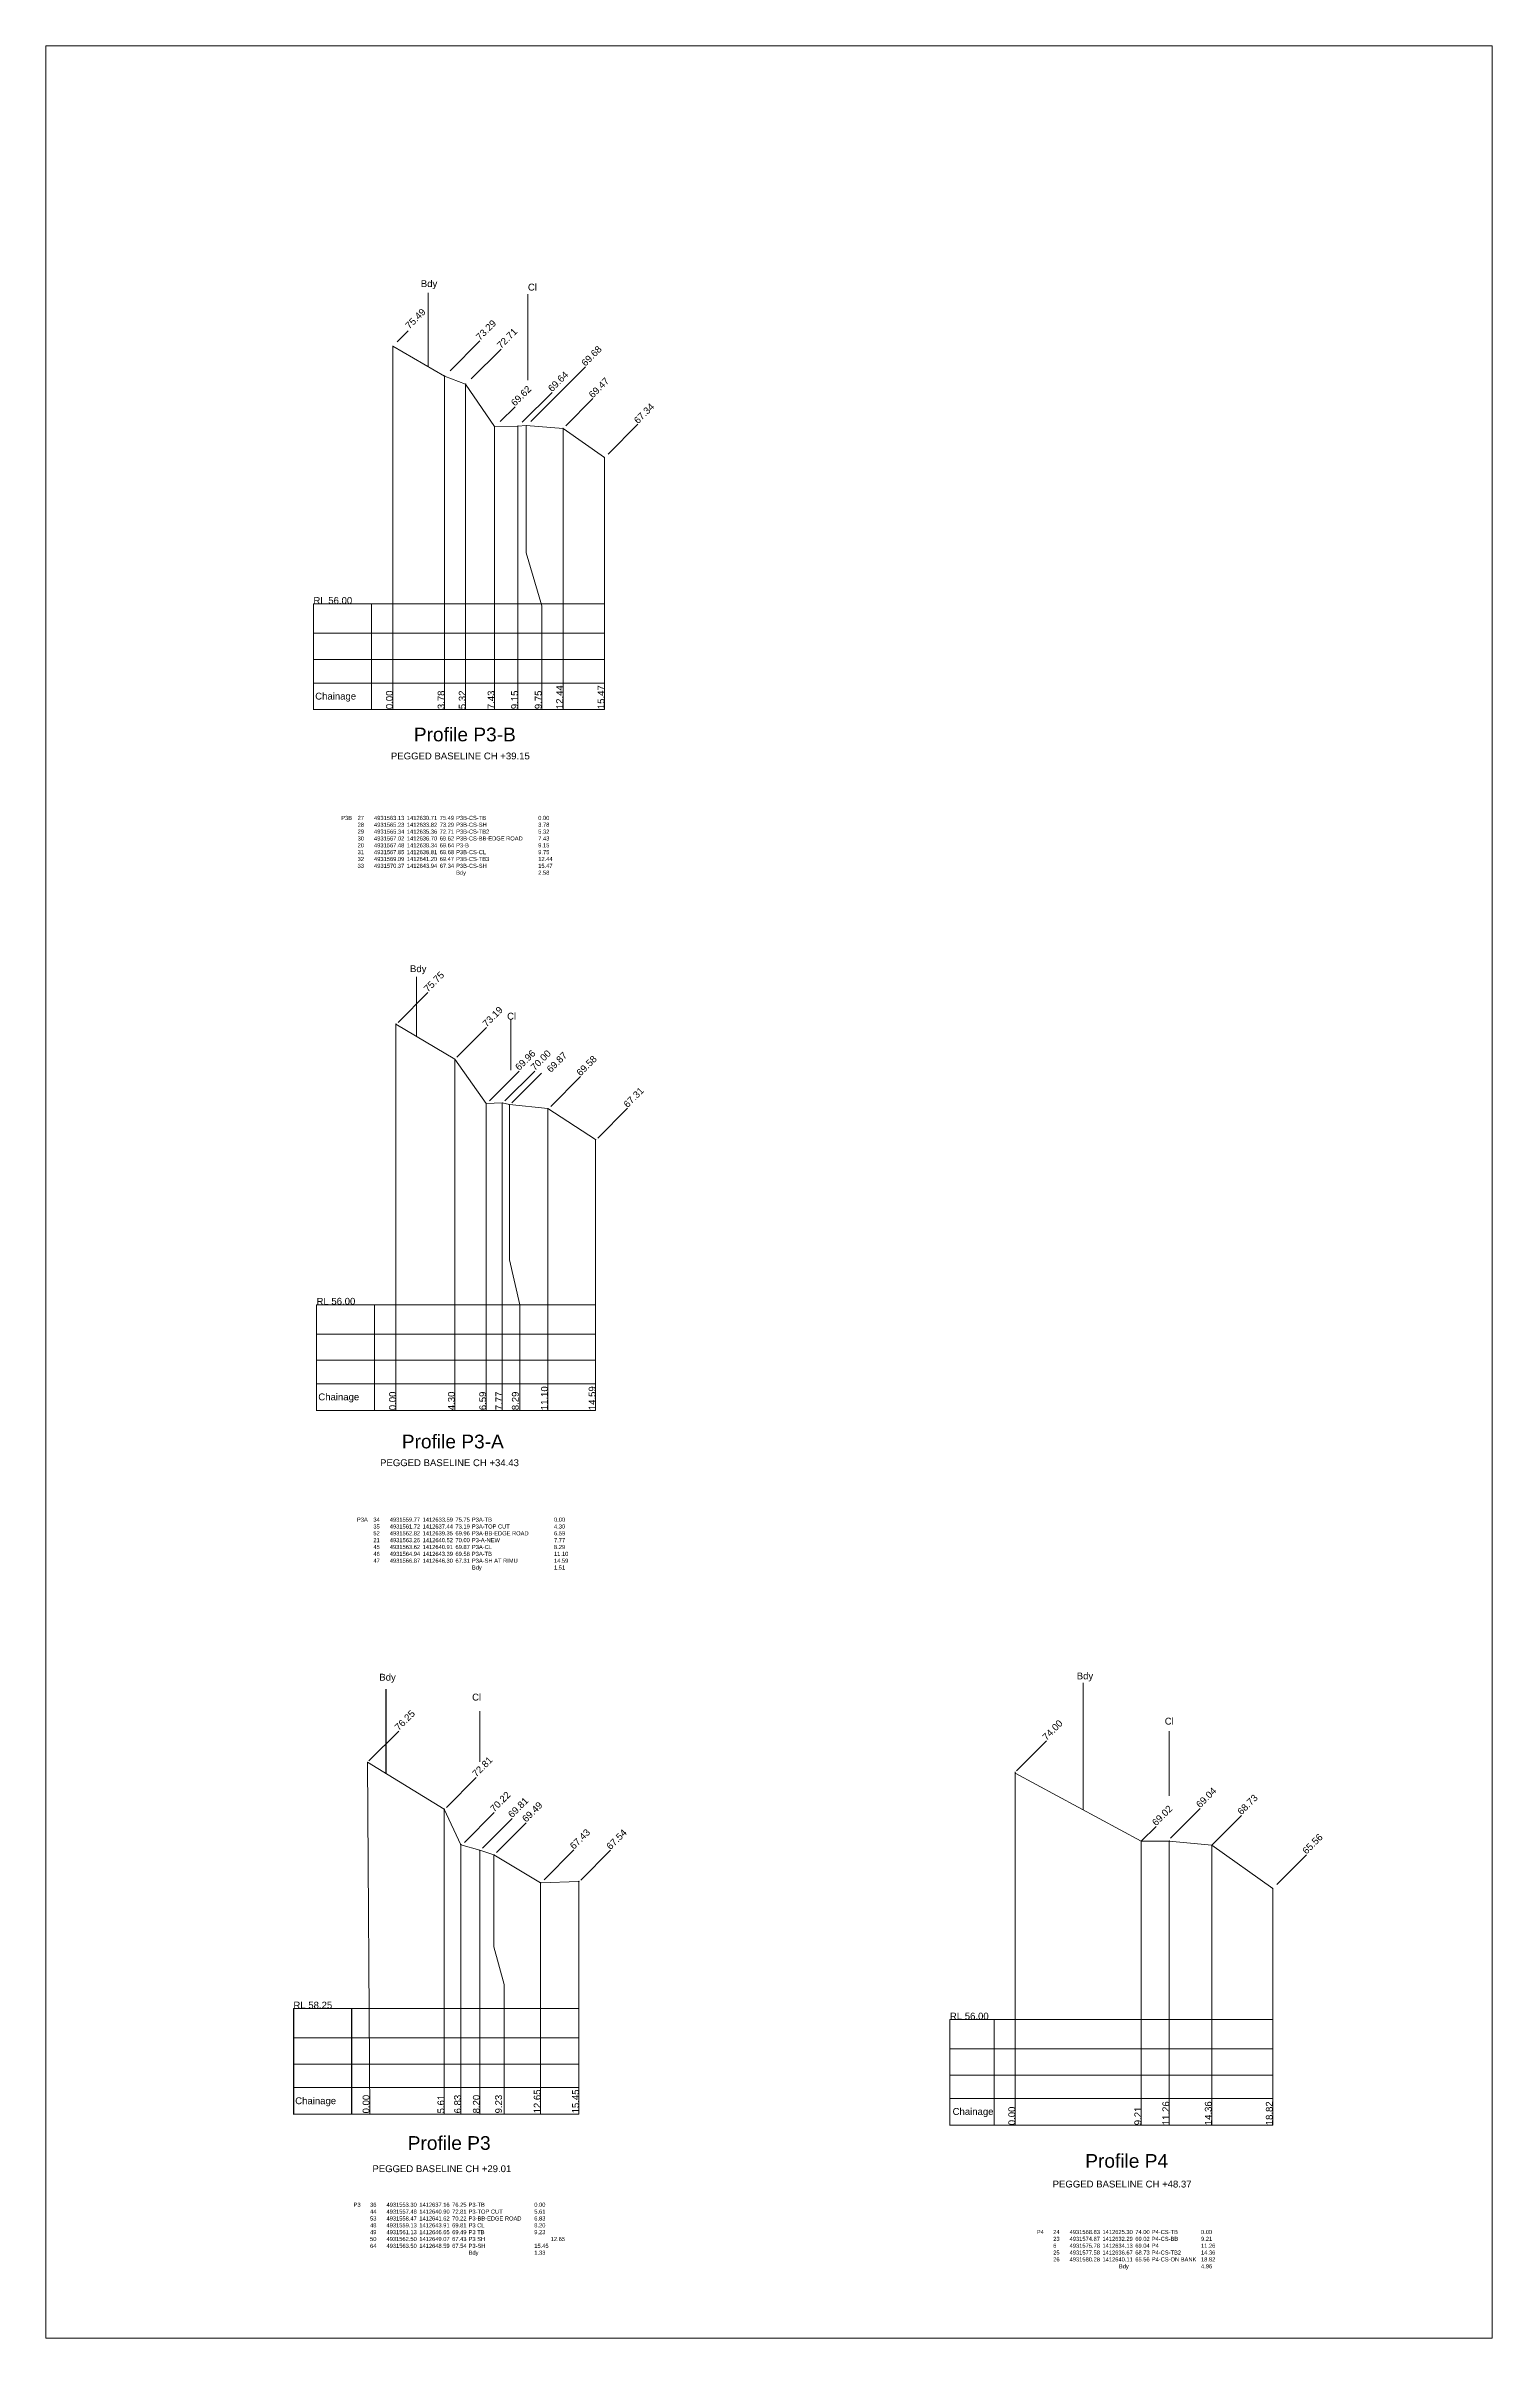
# Model space of a CAD drawing. Header units: millimetres. Extents: x -423347 to 1063494, y -223262 to 828147.
# Drawn here: x -167570 to -61865, y 412833 to 580279 of the extents above; entities that cross this region are included whole.
import ezdxf

# ---------------------------------------------------------------- set-up
doc = ezdxf.new("R2010")
doc.units = ezdxf.units.MM
doc.header["$PDMODE"] = 35
doc.header["$PDSIZE"] = 10
doc.styles.get("Standard").update_dxf_attribs({"font": 'arial.ttf'})

msp = doc.modelspace()

# ---------------------------------------------------------------- linework, layer by layer
at = {"lineweight": 0}
for p, q in [((-139629.235, 562236.81), (-139629.235, 556848.332)), ((-132337.771, 562138.11), (-132337.771, 555848.596)), ((-141892.071, 558662.791), (-141090.79, 559464.071)), ((-138019.463, 556547.843), (-135841.162, 558726.144)), ((-136476.425, 555942.89), (-134298.125, 558121.191)), ((-132132.342, 552837.822), (-128131.445, 556831.931)), ((-132749.202, 552790.031), (-130570.902, 554968.331)), ((-129576.803, 552525.192), (-127590.934, 554511.06)), ((-134369.115, 552830.26), (-133279.964, 553919.41)), ((-126470.524, 550455.474), (-124292.223, 552633.775)), ((-148012.781, 539512.31), (-148012.781, 531766.92)), ((-143777.541, 539512.31), (-143777.541, 531791.523)), ((-148012.781, 537367.827), (-126744.235, 537367.827)), ((-148012.781, 535448.339), (-126744.235, 535448.339)), ((-148012.781, 533735.104), (-126744.235, 533735.104)), ((-148012.781, 531791.523), (-126744.235, 531791.523)), ((-141821.977, 508940.826), (-139643.676, 511119.127)), ((-140471.298, 507950.933), (-140471.298, 512271.502)), ((-133587.288, 509148.096), (-133587.288, 505460.288)), ((-140471.298, 508820.499), (-140471.298, 508218.143)), ((-137534.646, 506392.841), (-135356.346, 508571.142)), ((-135150.012, 503214.071), (-132971.711, 505392.372)), ((-134017.938, 503214.071), (-131839.638, 505392.372)), ((-133522.274, 503067.238), (-131343.973, 505245.538)), ((-130665.511, 502811.142), (-128487.21, 504989.443)), ((-127227.259, 500496.944), (-125048.959, 502675.244)), ((-147784.844, 488324.873), (-147784.844, 480579.484)), ((-143549.605, 488324.873), (-143549.605, 480604.086)), ((-147784.844, 486180.39), (-127391.298, 486180.39)), ((-147784.844, 484260.902), (-127391.298, 484260.902)), ((-147784.844, 482547.667), (-127391.298, 482547.667)), ((-147784.844, 480604.086), (-127391.298, 480604.086)), ((-91759.315, 460700.911), (-91759.315, 451426.437)), ((-143951.617, 454993.873), (-141773.317, 457172.174)), ((-135857.305, 458625.254), (-135857.305, 454937.446)), ((-85466.275, 457160.423), (-85466.275, 452443.731)), ((-96618.688, 454280.922), (-94440.388, 456459.223)), ((-138286.271, 451599.647), (-136107.97, 453777.948)), ((-96724.275, 454107.194), (-96719.315, 454197.194)), ((-136980.482, 449049.039), (-134802.181, 451227.339)), ((-135667.004, 448624.568), (-133488.704, 450802.869)), ((-134638.777, 448299.583), (-132460.477, 450477.884)), ((-85382.477, 449349.679), (-83204.177, 451527.98)), ((-82364.275, 448837.194), (-80185.974, 451015.495)), ((-87511.275, 449127.194), (-86422.125, 450216.344)), ((-131152.907, 446319.678), (-128974.606, 448497.979)), ((-128480.2, 446296.513), (-126301.9, 448474.814)), ((-77613.85, 445962.538), (-75435.549, 448140.839)), ((-101497.321, 436107.195), (-101497.321, 428361.805)), ((-98252.333, 436107.195), (-98252.333, 428386.408)), ((-149472.737, 434764.763), (-128607.305, 434764.763)), ((-149254.321, 434764.763), (-134444.631, 434764.763)), ((-101497.321, 433962.711), (-77904.275, 433962.711)), ((-149472.737, 432845.275), (-128607.305, 432845.275)), ((-149254.321, 432845.275), (-134444.631, 432845.275)), ((-101497.321, 432043.223), (-77904.275, 432043.223)), ((-149472.737, 431132.041), (-128607.305, 431132.041)), ((-149254.321, 431132.041), (-134444.631, 431132.041)), ((-149472.737, 429188.46), (-128607.305, 429188.46)), ((-149254.321, 429188.46), (-134444.631, 429188.46)), ((-101497.321, 430329.989), (-77904.275, 430329.989)), ((-101497.321, 428386.408), (-77904.275, 428386.408))]:
    msp.add_line(p, q, dxfattribs=at)
at = {"color": 7, "lineweight": 0}
for p, q in [((-142209.235, 558352.76), (-142209.235, 531791.523)), ((-138429.235, 556152.76), (-138429.235, 531791.523)), ((-136889.235, 555572.76), (-136889.235, 531791.523)), ((-134779.235, 552482.76), (-134779.235, 531791.523)), ((-133062.235, 552502.76), (-133062.235, 531791.523)), ((-129769.235, 552332.76), (-129769.235, 531791.523)), ((-126744.235, 550202.76), (-126744.235, 531791.523)), ((-148012.781, 539512.31), (-126744.235, 539512.31)), ((-133203.091, 539512.31), (-148012.781, 539512.31)), ((-141981.298, 508820.499), (-141981.298, 480604.086)), ((-137681.298, 506260.499), (-137681.298, 480604.086)), ((-135391.298, 503030.499), (-135391.298, 480604.086)), ((-134211.298, 503070.499), (-134211.298, 480604.086)), ((-130881.298, 502650.499), (-130881.298, 480604.086)), ((-127391.298, 500380.499), (-127391.298, 480604.086)), ((-147784.844, 488324.873), (-127391.298, 488324.873)), ((-132975.154, 488324.873), (-147784.844, 488324.873)), ((-144057.305, 454909.247), (-143886.636, 429188.46)), ((-96724.275, 454107.194), (-96724.275, 428386.408)), ((-96724.275, 454107.194), (-96724.275, 428386.408)), ((-138447.305, 451469.247), (-138447.305, 429188.46)), ((-137227.305, 448879.247), (-137227.305, 429188.46)), ((-87511.275, 449127.194), (-87511.275, 428386.408)), ((-85466.275, 449147.194), (-85466.275, 428386.408)), ((-82364.275, 448837.194), (-82364.275, 428386.408)), ((-135857.305, 448469.247), (-135857.305, 429188.46)), ((-131407.305, 446089.247), (-131407.305, 429188.46)), ((-128607.305, 446199.247), (-128607.305, 429188.46)), ((-77904.275, 445667.194), (-77904.275, 428386.408)), ((-87511.275, 444147.194), (-87511.275, 431485.962)), ((-85466.275, 444187.194), (-85466.275, 431485.962)), ((-82364.275, 443567.194), (-82364.275, 431485.962)), ((-77904.275, 431485.962), (-77904.275, 437227.194)), ((-149472.737, 436909.246), (-128607.305, 436909.246)), ((-149472.737, 436909.246), (-128607.305, 436909.246)), ((-134663.047, 436909.246), (-149472.737, 436909.246)), ((-134444.631, 436909.246), (-149254.321, 436909.246)), ((-77904.275, 436107.195), (-101497.321, 436107.195)), ((-85817.902, 436107.195), (-100627.592, 436107.195))]:
    msp.add_line(p, q, dxfattribs=at)
for p, q in [((-142727.305, 460233.506), (-142727.305, 454107.646)), ((-149472.737, 436909.246), (-149472.737, 429163.857)), ((-145237.498, 436909.246), (-145237.498, 429188.46))]:
    msp.add_line(p, q)
at = {"lineweight": 0}
msp.add_lwpolyline([(-167569.683, 580278.501), (-61865.156, 580278.501), (-61865.156, 412833.19), (-167569.683, 412833.19)], close=True, dxfattribs=at)
at = {"color": 1, "lineweight": 0}
for points in [[(-142209.235, 558352.76), (-138429.235, 556152.76), (-136889.235, 555572.76), (-134779.235, 552482.76), (-133062.235, 552502.76), (-132459.235, 552542.76), (-129769.235, 552332.76), (-126744.235, 550202.76)], [(-141981.298, 508820.499), (-137681.298, 506260.499), (-135391.298, 503030.499), (-134211.298, 503070.499), (-133691.298, 502940.499), (-130881.298, 502650.499), (-127391.298, 500380.499)], [(-144057.305, 454909.247), (-138447.305, 451469.247), (-137227.305, 448879.247), (-135857.305, 448469.247), (-134827.305, 448149.247), (-131407.305, 446089.247), (-128607.305, 446199.247)], [(-96724.275, 454107.194), (-87511.275, 449127.194), (-85466.275, 449147.194), (-82364.275, 448837.194), (-77904.275, 445667.194)]]:
    msp.add_lwpolyline(points, dxfattribs=at)
at = {"lineweight": 0}
for points in [[(-132459.235, 552542.76), (-132459.235, 543234.319), (-131331.694, 539372.76), (-131331.694, 531791.523)], [(-133691.298, 502940.499), (-133691.298, 491602.317), (-132916.961, 488320.499), (-132916.961, 480604.086)], [(-134827.305, 448149.247), (-134827.305, 441412.851), (-134081.702, 438659.247), (-134081.702, 429188.46)]]:
    msp.add_lwpolyline(points, dxfattribs=at)
at = {"color": 7, "lineweight": 0}
for p in [(-142209.235, 558352.76), (-142209.235, 558352.76), (-138429.235, 556152.76), (-136889.235, 555572.76), (-134779.235, 552482.76), (-133062.235, 552502.76), (-132459.235, 552542.76), (-129769.235, 552332.76), (-126744.235, 550202.76), (-141981.298, 508820.499), (-141981.298, 508820.499), (-137681.298, 506260.499), (-135391.298, 503030.499), (-134211.298, 503070.499), (-133691.298, 502940.499), (-130881.298, 502650.499), (-127391.298, 500380.499), (-96724.275, 454107.194), (-96724.275, 454107.194), (-87511.275, 449127.194), (-85466.275, 449147.194), (-82364.275, 448837.194), (-77904.275, 445667.194)]:
    msp.add_point(p, dxfattribs=at)
at = {"color": 7}
for p in [(-144057.305, 454909.247), (-138447.305, 451469.247), (-137227.305, 448879.247), (-135857.305, 448469.247), (-134827.305, 448149.247), (-131407.305, 446089.247), (-128607.305, 446199.247)]:
    msp.add_point(p, dxfattribs=at)

# ---------------------------------------------------------------- texts
at = {"lineweight": 0}
for s, p in [('Bdy', (-140164.075, 562659.311)), ('Cl', (-132337.771, 562403.846)), ('RL 56.00', (-148012.781, 539512.31)), ('Chainage', (-147883.308, 532527.53)), ('Bdy', (-140954.279, 512616.647)), ('Cl', (-133858.362, 509148.096)), ('RL 56.00', (-147784.844, 488324.873)), ('Chainage', (-147655.371, 481340.093)), ('Bdy', (-143195.715, 460864.339)), ('Bdy', (-92227.384, 460956.902)), ('Cl', (-136415.689, 459407.74)), ('Cl', (-85796.09, 457651.177)), ('RL 56.00', (-101497.321, 436107.195)), ('Chainage', (-149343.264, 429924.466)), ('Chainage', (-101299.109, 429140.733))]:
    msp.add_text(s, height=500, dxfattribs=at).set_placement(p)
for s, rotation, p in [('75.49', 45, (-140998.286, 559556.575)), ('73.29', 45, (-135841.162, 558726.144)), ('72.71', 45, (-134298.125, 558121.191)), ('69.68', 45, (-128131.445, 556831.931)), ('69.64', 45, (-130570.902, 554968.331)), ('69.47', 45, (-127590.934, 554511.06)), ('69.62', 45, (-133279.964, 553919.41)), ('67.34', 45, (-124292.223, 552633.775)), ('0.00', 90, (-142209.235, 531825.642)), ('3.78', 90, (-138429.235, 531825.642)), ('5.32', 90, (-136889.235, 531825.642)), ('7.43', 90, (-134779.235, 531825.642)), ('9.15', 90, (-133062.235, 531825.642)), ('9.75', 90, (-131331.694, 531825.642)), ('12.44', 90, (-129769.235, 531825.642)), ('15.47', 90, (-126744.235, 531825.642)), ('75.75', 45, (-139643.676, 511119.127)), ('73.19', 45, (-135356.346, 508571.142)), ('69.96', 45, (-132971.711, 505392.372)), ('70.00', 45, (-131839.638, 505392.372)), ('69.87', 45, (-130660.265, 505245.538)), ('69.58', 45, (-128487.21, 504989.443)), ('67.31', 45, (-125048.959, 502675.244)), ('11.10', 90, (-130881.298, 480617.284)), ('14.59', 90, (-127391.298, 480617.284)), ('0.00', 90, (-141981.298, 480617.284)), ('4.30', 90, (-137681.298, 480617.284)), ('6.59', 90, (-135391.298, 480617.284)), ('7.77', 90, (-134211.298, 480617.284)), ('8.29', 90, (-133007.603, 480617.284)), ('74.00', 45, (-94440.388, 456459.223)), ('69.04', 45, (-83204.177, 451527.98)), ('68.73', 45, (-80185.974, 451015.495)), ('69.02', 45, (-86422.125, 450216.344)), ('65.56', 45, (-75435.549, 448140.839)), ('0.00', 90, (-96724.275, 428386.408)), ('9.21', 90, (-87511.275, 428386.408)), ('11.26', 90, (-85466.275, 428386.408)), ('14.36', 90, (-82364.275, 428386.408)), ('18.82', 90, (-77904.275, 428386.408))]:
    msp.add_text(s, height=500, rotation=rotation, dxfattribs=at).set_placement(p)
for s, rotation, p in [('76.25', 45, (-141773.317, 457172.174)), ('72.81', 45, (-136107.97, 453777.948)), ('70.22', 45, (-134802.181, 451227.339)), ('69.81', 45, (-133488.704, 450802.869)), ('69.49', 45, (-132460.477, 450477.884)), ('67.43', 45, (-128974.606, 448497.979)), ('67.54', 45, (-126301.9, 448474.814)), ('0.00', 90, (-143916.335, 429250.86)), ('5.61', 90, (-138447.305, 429250.86)), ('6.83', 90, (-137227.305, 429250.86)), ('8.20', 90, (-135857.305, 429250.86)), ('9.23', 90, (-134230.542, 429250.86)), ('12.65', 90, (-131407.305, 429250.86)), ('15.45', 90, (-128607.305, 429250.86))]:
    msp.add_text(s, height=500, rotation=rotation).set_placement(p)
msp.add_text('RL 58.25', height=500).set_placement((-149472.737, 436909.246))
at = {"lineweight": 0, "attachment_point": 1}
for s, insert, char_height, width in [('Profile P3-B', (-140672.588, 530475.998), 1000, 8744.60138), ('PEGGED BASELINE CH +39.15', (-142349.812, 528656.051), 500, 13494.94798), ('P3B^I27^I4931563.13 ^I1412630.71 ^I75.49 ^IP3B-CS-TB^I^I^I^I0.00 \\P^I28^I4931565.23 ^I1412633.82 ^I73.29 ^IP3B-CS-SH^I^I^I^I3.78 \\P^I29^I4931565.34 ^I1412635.36 ^I72.71 ^IP3B-CS-TB2 ^I^I^I5.32 \\P^I30^I4931567.02 ^I1412636.70 ^I69.62 ^IP3B-CS-BB-EDGE ROAD^I7.43 \\P^I20^I4931567.48 ^I1412638.34 ^I69.64 ^IP3-B^I           ^I^I^I9.15 \\P^I31^I4931567.85 ^I1412638.81 ^I69.68 ^IP3B-CS-CL^I^I^I^I9.75 \\P^I32^I4931569.09 ^I1412641.20 ^I69.47 ^IP3B-CS-TB3 ^I^I^I12.44 \\P^I33^I4931570.37 ^I1412643.94 ^I67.34 ^IP3B-CS-SH^I^I^I^I15.47 \\P^I^I^I^I^I^I^IBdy^I^I^I^I^I2.58', (-145983.394, 524032.98), 300, 21490.84299), ('Profile P3-A', (-141552.319, 478829.802), 1000, 8744.60138), ('PEGGED BASELINE CH +34.43', (-143143.182, 477030.57), 500, 13494.94798), ('P3A^I34^I4931559.77 ^I1412633.59 ^I75.75 ^IP3A-TB^I^I^I^I0.00 \\P^I35^I4931561.72^I1412637.44^I73.19 ^IP3A-TOP CUT^I^I^I4.30 \\P^I52^I4931562.82 ^I1412639.35 ^I69.96 ^IP3A-BB-EDGE ROAD^I^I6.59\\P^I21^I4931563.26 ^I1412640.52 ^I70.00 ^IP3-A-NEW^I^I^I^I7.77 \\P^I45^I4931563.62 ^I1412640.91 ^I69.87 ^IP3A-CL^I^I^I^I8.29 \\P^I46^I4931564.94 ^I1412643.39 ^I69.58 ^IP3A-TB^I^I^I^I11.10 \\P^I47^I4931566.87 ^I1412646.30 ^I67.31 ^IP3A-SH AT RIMU^I^I^I14.59\\P^I^I^I^I^I^I^IBdy^I^I^I^I^I1.51', (-144831.192, 472774.175), 300, 18534.75434), ('PEGGED BASELINE CH +29.01', (-143703.445, 425459.275), 500, 13494.94798), ('Profile P4', (-91606.018, 426281.506), 1000, 8744.60138), ('PEGGED BASELINE CH +48.37', (-93985.916, 424339.029), 500, 13494.94798), ('^IP4^I24^I4931568.83 ^I1412625.30 ^I74.00 ^IP4-CS-TB^I^I0.00 \\P^I^I23^I4931574.87 ^I1412632.29 ^I69.02 ^IP4-CS-BB^I^I9.21 \\P^I^I6^I4931575.78 ^I1412634.13 ^I69.04 ^IP4^I^I^I11.26 \\P^I^I25^I4931577.58 ^I1412636.67 ^I68.73 ^IP4-CS-TB2^I^I14.36 \\P^I^I26^I4931580.28 ^I1412640.11 ^I65.56 ^IP4-CS-ON BANK^I18.82 \\P^I^I^I^I^I^IBdy^I^I^I^I^I4.96', (-96345.645, 420736.792), 300, 23175.15581)]:
    msp.add_mtext(s, dxfattribs=dict(at, insert=insert, char_height=char_height, width=width))
at = {"insert": (-141119.518, 427587.993), "char_height": 1000, "width": 8744.60138, "attachment_point": 1}
msp.add_mtext('Profile P3', dxfattribs=at)
at = {"color": 1, "insert": (-145072.664, 422727.151), "char_height": 300, "width": 16249.39049, "attachment_point": 1}
msp.add_mtext('{\\C256;P3^I36^I4931553.30 ^I1412637.16 ^I76.25 ^IP3-TB^I^I^I^I0.00 \\P^I44^I4931557.48 ^I1412640.90 ^I72.81 ^IP3-TOP CUT^I^I5.61 \\P^I53^I4931558.47 ^I1412641.62 ^I70.22 ^IP3-BB-EDGE ROAD^I6.83\\P^I48^I4931559.13 ^I1412643.91 ^I69.81 ^IP3 CL^I^I^I^I8.20 \\P^I49^I4931561.13 ^I1412646.65 ^I69.49 ^IP3 TB^I^I^I^I9.23 \\P^I50^I4931562.50 ^I1412649.07 ^I67.43 ^IP3 SH^I^I^I^I12.65 \\P^I64^I4931563.50 ^I1412648.59 ^I67.54 ^IP3-SH^I^I^I15.45 \\P^I^I^I^I^I^I^IBdy^I^I^I^I1.33}', dxfattribs=at)

doc.saveas('drawing.dxf')
